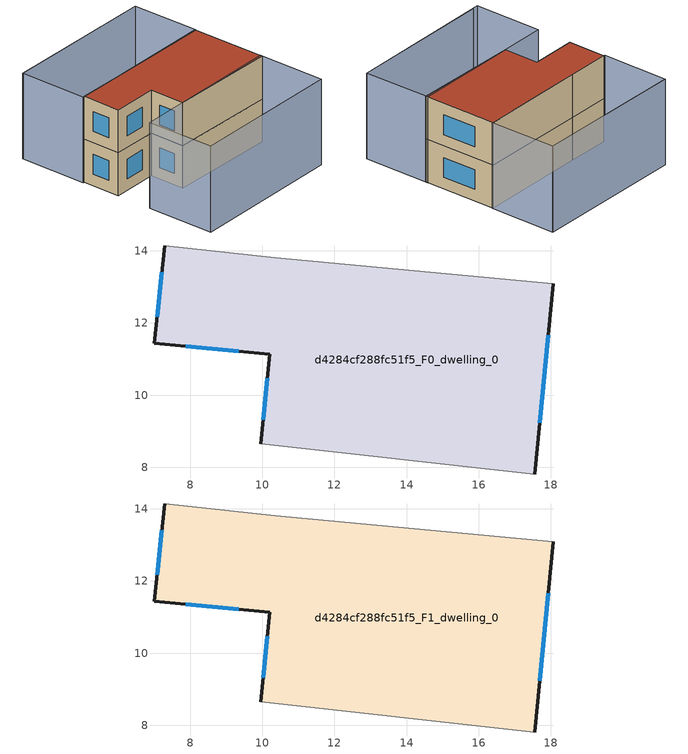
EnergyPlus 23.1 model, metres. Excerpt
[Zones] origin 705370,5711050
d4284cf288fc51f5_F0_dwelling_0
 floor ground (EU_floor_Construction): 18.06,13.09 17.55,7.81 9.96,8.65 10.21,11.13 7.01,11.44 7.29,14.13 10.35,13.81 z0
 wall outside (EU_wall_Construction): 17.55,7.81 18.06,13.09 / 7.29,14.13 7.01,11.44 10.21,11.13 9.96,8.65 z0:3
 wall adiabatic (EU_wall_Construction): 18.06,13.09 10.35,13.81 7.29,14.13 / 9.96,8.65 17.55,7.81 z0:3
 window (EU_Window_Construction): 17.69,9.24 17.92,11.67 / 10.14,10.47 10.03,9.32 / 7.87,11.36 9.35,11.22 / 7.22,13.41 7.09,12.17 z0.81:2.19
d4284cf288fc51f5_F1_dwelling_0
 floor to d4284cf288fc51f5_F0_dwelling_0 (EU_floor_Construction): 18.06,13.09 17.55,7.81 9.96,8.65 10.21,11.13 7.01,11.44 7.29,14.13 10.35,13.81 z3
 wall outside (EU_wall_Construction): 17.55,7.81 18.06,13.09 / 7.29,14.13 7.01,11.44 10.21,11.13 9.96,8.65 z3:6
 wall adiabatic (EU_wall_Construction): 18.06,13.09 10.35,13.81 7.29,14.13 / 9.96,8.65 17.55,7.81 z3:6
 window (EU_Window_Construction): 17.69,9.24 17.92,11.67 / 10.14,10.47 10.03,9.32 / 7.87,11.36 9.35,11.22 / 7.22,13.41 7.09,12.17 z3.81:5.19
 roof outside (EU_roof_Construction): 17.55,7.81 18.06,13.09 10.35,13.81 7.29,14.13 7.01,11.44 10.21,11.13 9.96,8.65 z6
shading: 6.72,4.17 17.14,3.19 / 17.14,3.19 6.3,4.17 / 6.3,4.17 6.73,8.94 / 6.73,8.94 17.57,7.96 / 17.57,7.96 17.14,3.19 / 7.66,18.9 18.57,17.8 / 18.57,17.8 18.09,13.03 / 18.09,13.03 7.18,14.13 / 7.18,14.13 7.66,18.9 / 18.57,17.8 7.68,18.84 z0:6
[Building]
EU S2 Campaign: North Axis=0; Terrain=City; Solar Distribution=FullExterior
[Site:Location]
London: Latitude=51.5; Longitude=-0.5; Time Zone=0; Elevation=25
[SizingPeriod:WeatherFileDays]
AnnualSizingPeriod: Begin Month=1; Begin Day of Month=1; End Month=12; End Day of Month=31; Day of Week for Start Day=Monday; Use Weather File Daylight Saving Period=No; Use Weather File Rain and Snow Indicators=No
[MATERIAL]
EU_InternalMass_Material: Roughness=MediumRough; Thickness=0.1; Conductivity=1; Density=1800; Specific Heat=900; Thermal Absorptance=0.9; Solar Absorptance=0.7; Visible Absorptance=0.7
[MATERIAL:NOMASS] Roughness=MediumRough; Thermal Absorptance=0.9; Solar Absorptance=0.7; Visible Absorptance=0.7
Name | Thermal Resistance
EU_wall_NoMass | 0.555556
EU_roof_NoMass | 0.510204
EU_floor_NoMass | 1.68919
[WINDOWMATERIAL:SIMPLEGLAZINGSYSTEM]
EU_Window_SimpleGlazing: UFactor=3.96; Solar Heat Gain Coefficient=0.85; Visible Transmittance=0.85
[CONSTRUCTION]
EU_wall_Construction: EU_wall_NoMass
EU_roof_Construction: EU_roof_NoMass
EU_floor_Construction: EU_floor_NoMass
EU_Window_Construction: EU_Window_SimpleGlazing
EU_InternalMass_Construction: EU_InternalMass_Material
[ZONE] Type=1; Multiplier=1; Ceiling Height=autocalculate; Floor Area=autocalculate; Part of Total Floor Area=Yes
Name | Volume
d4284cf288fc51f5_F0_dwelling_0 | 145.787
d4284cf288fc51f5_F1_dwelling_0 | 145.786
[INTERNALMASS] Construction=EU_InternalMass_Construction; Surface Area=48.5956
Name | Zone or ZoneList
d4284cf288fc51f5_F0_dwelling_0_EU_InternalMass | d4284cf288fc51f5_F0_dwelling_0
d4284cf288fc51f5_F1_dwelling_0_EU_InternalMass | d4284cf288fc51f5_F1_dwelling_0
[OTHEREQUIPMENT] Fuel Type=Electricity; Design Level Calculation Method=Watts/Area; Power per Zone Floor Area=1; Fraction Latent=0; Fraction Radiant=0; Fraction Lost=0; Carbon Dioxide Generation Rate=0; EndUse Subcategory=EU_Step8_InternalGains
Name | Zone or ZoneList or Space or SpaceList | Schedule
EU_Step8_InternalGain_d4284cf288fc51f5_F0_dwelling_0_f000 | d4284cf288fc51f5_F0_dwelling_0 | EU_Step8_GainSchedule_d4284cf288fc51f5_F0_dwelling_0_f000
EU_Step8_InternalGain_d4284cf288fc51f5_F1_dwelling_0_f000 | d4284cf288fc51f5_F1_dwelling_0 | EU_Step8_GainSchedule_d4284cf288fc51f5_F1_dwelling_0_f000
[ZONEVENTILATION:DESIGNFLOWRATE] Schedule=EU_AlwaysOn; Design Flow Rate Calculation Method=AirChanges/Hour; Air Changes per Hour=0.48; Ventilation Type=Natural; Fan Pressure Rise=0; Fan Total Efficiency=1; Constant Term Coefficient=1; Temperature Term Coefficient=0; Velocity Term Coefficient=0; Velocity Squared Term Coefficient=0; Minimum Indoor Temperature=-100; Maximum Indoor Temperature=100; Delta Temperature=-100; Minimum Outdoor Temperature=-100; Maximum Outdoor Temperature=100; Maximum Wind Speed=40
Name | Zone or ZoneList or Space or SpaceList
EU_ConstantAir_d4284cf288fc51f5_F0_dwelling_0 | d4284cf288fc51f5_F0_dwelling_0
EU_ConstantAir_d4284cf288fc51f5_F1_dwelling_0 | d4284cf288fc51f5_F1_dwelling_0
[HVACTEMPLATE:THERMOSTAT] Constant Heating Setpoint=20; Constant Cooling Setpoint=50
EU_HeatOnly_d4284cf288fc51f5_F0_dwelling_0; EU_HeatOnly_d4284cf288fc51f5_F1_dwelling_0
[HVACTEMPLATE:ZONE:IDEALLOADSAIRSYSTEM] System Availability Schedule=EU_AlwaysOn; Maximum Heating Supply Air Temperature=50; Minimum Cooling Supply Air Temperature=13; Maximum Heating Supply Air Humidity Ratio=0.0156; Minimum Cooling Supply Air Humidity Ratio=0.0077; Heating Limit=NoLimit; Cooling Limit=NoLimit; Heating Availability Schedule=EU_AlwaysOn; Cooling Availability Schedule=EU_CoolingOff; Dehumidification Control Type=ConstantSensibleHeatRatio; Cooling Sensible Heat Ratio=0.7; Dehumidification Setpoint=60; Humidification Control Type=None; Humidification Setpoint=30; Outdoor Air Method=None; Outdoor Air Flow Rate per Person=0.00944; Outdoor Air Flow Rate per Zone Floor Area=0; Outdoor Air Flow Rate per Zone=0; Demand Controlled Ventilation Type=None; Outdoor Air Economizer Type=NoEconomizer; Heat Recovery Type=None; Sensible Heat Recovery Effectiveness=0.7; Latent Heat Recovery Effectiveness=0.65
Name | Template Thermostat
d4284cf288fc51f5_F0_dwelling_0 | EU_HeatOnly_d4284cf288fc51f5_F0_dwelling_0
d4284cf288fc51f5_F1_dwelling_0 | EU_HeatOnly_d4284cf288fc51f5_F1_dwelling_0
[SIZING:ZONE] Zone Cooling Design Supply Air Temperature Input Method=SupplyAirTemperature; Zone Cooling Design Supply Air Temperature=13; Zone Heating Design Supply Air Temperature Input Method=SupplyAirTemperature; Zone Heating Design Supply Air Temperature=50; Zone Cooling Design Supply Air Humidity Ratio=0.008; Zone Heating Design Supply Air Humidity Ratio=0.008; Cooling Design Air Flow Method=DesignDay; Cooling Design Air Flow Rate=0; Cooling Minimum Air Flow per Zone Floor Area=0.000762; Cooling Minimum Air Flow=0; Cooling Minimum Air Flow Fraction=0.2; Heating Design Air Flow Method=DesignDay; Heating Design Air Flow Rate=0; Heating Maximum Air Flow per Zone Floor Area=0.002032; Heating Maximum Air Flow=0.141576; Heating Maximum Air Flow Fraction=0.3; Account for Dedicated Outdoor Air System=No; Dedicated Outdoor Air System Control Strategy=NeutralSupplyAir; Dedicated Outdoor Air Low Setpoint Temperature for Design=autosize; Dedicated Outdoor Air High Setpoint Temperature for Design=autosize; Zone Load Sizing Method=Sensible Load Only No Latent Load; Zone Latent Cooling Design Supply Air Humidity Ratio Input Method=HumidityRatioDifference; Zone Cooling Design Supply Air Humidity Ratio Difference=0.005; Zone Latent Heating Design Supply Air Humidity Ratio Input Method=HumidityRatioDifference; Zone Humidification Design Supply Air Humidity Ratio Difference=0.005
d4284cf288fc51f5_F0_dwelling_0; d4284cf288fc51f5_F1_dwelling_0
[SCHEDULE:CONSTANT]
Name | Hourly Value
EU_AlwaysOn | 1
EU_CoolingOff | 0
[SCHEDULE:FILE] Column Number=1; Rows to Skip at Top=0; Number of Hours of Data=8760; Column Separator=Comma; Interpolate to Timestep=No; Minutes per Item=60; Adjust Schedule for Daylight Savings=Yes
Name | File
EU_Step8_GainSchedule_d4284cf288fc51f5_F0_dwelling_0_f000 | ../../schedules/d4284cf288fc51f5/d4284cf288fc51f5_F0_dwelling_0_f000_gain.csv
EU_Step8_GainSchedule_d4284cf288fc51f5_F1_dwelling_0_f000 | ../../schedules/d4284cf288fc51f5/d4284cf288fc51f5_F1_dwelling_0_f000_gain.csv
